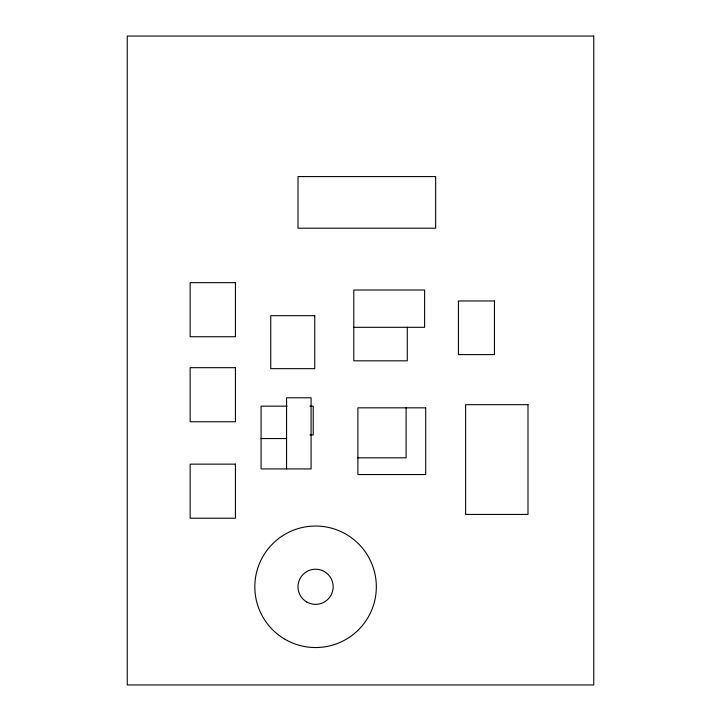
<?xml version="1.0" encoding="UTF-8"?>
<svg xmlns="http://www.w3.org/2000/svg" width="721" height="721" viewBox="0 0 721 721"><rect width="100%" height="100%" fill="white"/><g stroke="black" fill="none" stroke-linecap="round" stroke-linejoin="round"><path stroke-width="1.08" d="M353.795 327.307L424.615 327.307L424.615 290.013L353.795 290.013L353.795 360.824L407.266 360.824L407.266 327.1M287.138 406.166L261.083 406.166L261.083 468.92L311.093 468.92L311.093 397.785L286.57 397.785L286.57 468.92M309.913 406.166L313.238 406.166L313.238 434.898L309.913 434.898M261.083 438.557L286.643 438.557M357.895 457.826L406.103 457.826L406.103 407.834M593.762 36.05L127.238 36.05L127.238 684.95L593.762 684.95L593.762 36.05M435.655 176.573L298.007 176.573L298.007 228.196L435.655 228.196L435.655 176.573M235.425 282.668L190.137 282.668L190.137 336.734L235.425 336.734L235.425 282.668M494.444 300.963L458.421 300.963L458.421 354.606L494.444 354.606L494.444 300.963M314.744 315.681L270.754 315.681L270.754 368.665L314.744 368.665L314.744 315.681M235.425 367.683L190.137 367.683L190.137 421.749L235.425 421.749L235.425 367.683M527.997 404.679L465.622 404.679L465.622 514.424L527.997 514.424L527.997 404.679M425.705 407.834L357.895 407.834L357.895 474.562L425.705 474.562L425.705 407.834M235.425 464.144L190.137 464.144L190.137 518.219L235.425 518.219L235.425 464.144M285.201 639.41A60.753 60.753 0 0 0 376.335 586.795A60.753 60.753 0 0 0 285.201 534.18A60.753 60.753 0 0 0 285.201 639.41M306.795 602.017A17.574 17.574 0 0 0 333.156 586.795A17.574 17.574 0 0 0 306.795 571.573A17.574 17.574 0 0 0 306.795 602.017"/></g></svg>
